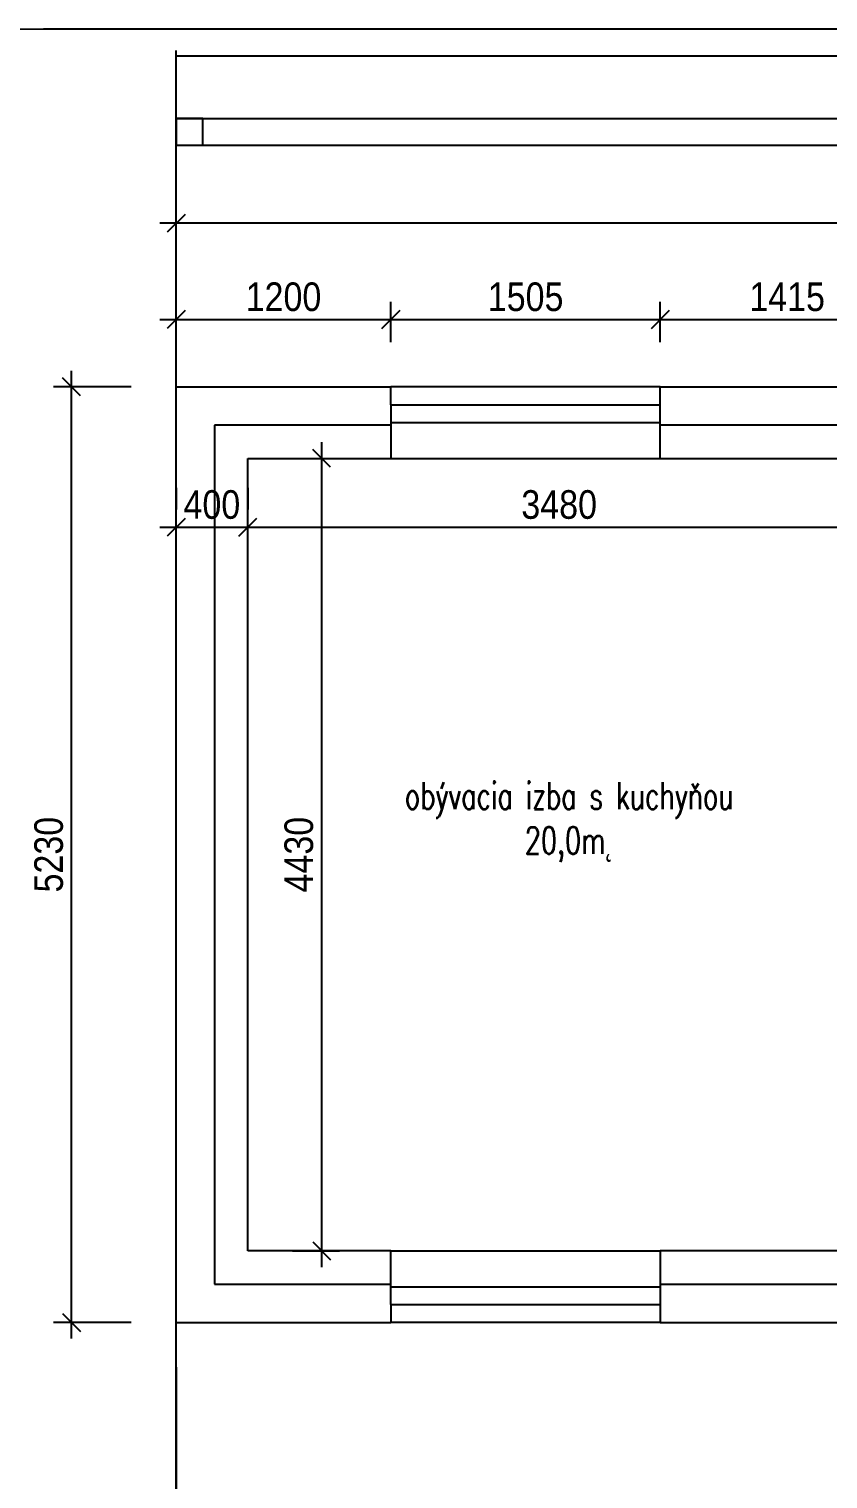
# Model space of a CAD drawing. Header units: millimetres. Extents: x 465413 to 965836, y 2516576 to 3795663.
# Drawn here: x 859411 to 863874, y 2790737 to 2798842 of the extents above; entities that cross this region are included whole.
import ezdxf
from ezdxf.lldxf.tags import DXFTag

# ---------------------------------------------------------------- set-up
doc = ezdxf.new("R2010")
doc.units = ezdxf.units.MM
for name, color, linetype in [('DIM_100', 64, 'Continuous'), ('MUR-POH', 64, 'Continuous'), ('MUR_POH', 64, 'Continuous'), ('MUR_REZ', 3, 'Continuous'), ('PLO_LIN', 6, 'Continuous'), ('SAN-POH', 151, 'Continuous')]:
    doc.layers.add(name, color=color, linetype=linetype)
doc.styles.add('ROMANS', font='arial.ttf', dxfattribs={"width": 0.85})
doc.styles.add('SIMPLEX', font='SIMPLEX.SHX', dxfattribs={"width": 0.7})
tags = doc.linetypes.add('DASHED', pattern=[0.75, 0.5, -0.25]).pattern_tags.tags
tags[6:7] = [DXFTag(74, 4), DXFTag(75, 0), DXFTag(340, '0'), DXFTag(46, 1.0), DXFTag(50, 0.0), DXFTag(44, 0.0), DXFTag(45, 0.0)]
tags[4:5] = [DXFTag(74, 4), DXFTag(75, 0), DXFTag(340, '0'), DXFTag(46, 1.0), DXFTag(50, 0.0), DXFTag(44, 0.0), DXFTag(45, 0.0)]
doc.dimstyles.new('PAJO1-studia', dxfattribs={"dimtxt": 160, "dimasz": 100, "dimexe": 100, "dimexo": 250, "dimgap": 45, "dimtad": 1, "dimdec": 0, "dimrnd": 5, "dimtxsty": 'ROMANS', "dimblk": 'OBLIQUE', "dimcen": 200, "dimdle": 90, "dimadec": 0, "dimazin": 0, "dimtfac": 1, "dimtdec": 0, "dimtmove": 1, "dimatfit": 3, "dimfxl": 1, "dimarcsym": 0})

# ---------------------------------------------------------------- blocks, each defined once
blk = doc.blocks.new('_OBLIQUE')
at = {"color": 0, "linetype": 'ByBlock'}
blk.add_line((-0.5, -0.5), (0.5, 0.5), dxfattribs=at)
blk = doc.blocks.new('*D448')
at = {"layer": 'Defpoints', "color": 0}
for p in [(860232.3, 2791611.8), (878704.8, 2789012.8), (860232.3, 2788091.8)]:
    blk.add_point(p, dxfattribs=at)
at = {"layer": 'PLO_LIN', "color": 0, "lineweight": -2}
for p, q in [((860232.3, 2791361.8), (860232.3, 2787991.8)), ((878704.8, 2788762.8), (878704.8, 2787991.8)), ((878794.8, 2788091.8), (860142.3, 2788091.8))]:
    blk.add_line(p, q, dxfattribs=at)
at = {"layer": 'PLO_LIN', "color": 0, "lineweight": -2, "xscale": 100, "yscale": 100, "zscale": 100, "rotation": 180}
blk.add_blockref('_OBLIQUE', (860232.3, 2788091.8), dxfattribs=at)
at = {"layer": 'PLO_LIN', "color": 0, "lineweight": -2, "xscale": 100, "yscale": 100, "zscale": 100}
blk.add_blockref('_OBLIQUE', (878704.8, 2788091.8), dxfattribs=at)
at = {"layer": 'PLO_LIN', "color": 0, "insert": (869468.6, 2788218.5), "char_height": 160, "attachment_point": 5, "style": 'ROMANS'}
blk.add_mtext('18470', dxfattribs=at)
blk = doc.blocks.new('*D449')
at = {"layer": 'Defpoints', "color": 0}
for p in [(861432.3, 2797217.8), (860232.3, 2796842.2), (861432.3, 2796842.2)]:
    blk.add_point(p, dxfattribs=at)
at = {"layer": 'PLO_LIN', "color": 0, "lineweight": -2}
for p, q in [((860232.3, 2797092.2), (860232.3, 2797317.8)), ((861432.3, 2797092.2), (861432.3, 2797317.8)), ((860142.3, 2797217.8), (861522.3, 2797217.8))]:
    blk.add_line(p, q, dxfattribs=at)
at = {"layer": 'PLO_LIN', "color": 0, "lineweight": -2, "xscale": 100, "yscale": 100, "zscale": 100, "rotation": 180}
blk.add_blockref('_OBLIQUE', (860232.3, 2797217.8), dxfattribs=at)
at = {"layer": 'PLO_LIN', "color": 0, "lineweight": -2, "xscale": 100, "yscale": 100, "zscale": 100}
blk.add_blockref('_OBLIQUE', (861432.3, 2797217.8), dxfattribs=at)
at = {"layer": 'PLO_LIN', "color": 0, "insert": (860832.3, 2797344.5), "char_height": 160, "attachment_point": 5, "style": 'ROMANS'}
blk.add_mtext('1200', dxfattribs=at)
blk = doc.blocks.new('*D450')
at = {"layer": 'Defpoints', "color": 0}
for p in [(862937.1, 2797217.8), (861432.3, 2796842.2), (862937.1, 2796842.2)]:
    blk.add_point(p, dxfattribs=at)
at = {"layer": 'PLO_LIN', "color": 0, "lineweight": -2}
for p, q in [((861432.3, 2797092.2), (861432.3, 2797317.8)), ((862937.1, 2797092.2), (862937.1, 2797317.8)), ((861342.3, 2797217.8), (863027.1, 2797217.8))]:
    blk.add_line(p, q, dxfattribs=at)
at = {"layer": 'PLO_LIN', "color": 0, "lineweight": -2, "xscale": 100, "yscale": 100, "zscale": 100, "rotation": 180}
blk.add_blockref('_OBLIQUE', (861432.3, 2797217.8), dxfattribs=at)
at = {"layer": 'PLO_LIN', "color": 0, "lineweight": -2, "xscale": 100, "yscale": 100, "zscale": 100}
blk.add_blockref('_OBLIQUE', (862937.1, 2797217.8), dxfattribs=at)
at = {"layer": 'PLO_LIN', "color": 0, "insert": (862184.7, 2797344.5), "char_height": 160, "attachment_point": 5, "style": 'ROMANS'}
blk.add_mtext('1505', dxfattribs=at)
blk = doc.blocks.new('*D451')
at = {"layer": 'Defpoints', "color": 0}
for p in [(864353.5, 2797217.8), (862937.1, 2796842.2), (864353.5, 2796842.2)]:
    blk.add_point(p, dxfattribs=at)
at = {"layer": 'PLO_LIN', "color": 0, "lineweight": -2}
for p, q in [((862937.1, 2797092.2), (862937.1, 2797317.8)), ((864353.5, 2797092.2), (864353.5, 2797317.8)), ((862847.1, 2797217.8), (864443.5, 2797217.8))]:
    blk.add_line(p, q, dxfattribs=at)
at = {"layer": 'PLO_LIN', "color": 0, "lineweight": -2, "xscale": 100, "yscale": 100, "zscale": 100, "rotation": 180}
blk.add_blockref('_OBLIQUE', (862937.1, 2797217.8), dxfattribs=at)
at = {"layer": 'PLO_LIN', "color": 0, "lineweight": -2, "xscale": 100, "yscale": 100, "zscale": 100}
blk.add_blockref('_OBLIQUE', (864353.5, 2797217.8), dxfattribs=at)
at = {"layer": 'PLO_LIN', "color": 0, "insert": (863645.3, 2797344.5), "char_height": 160, "attachment_point": 5, "style": 'ROMANS'}
blk.add_mtext('1415', dxfattribs=at)
blk = doc.blocks.new('*D468')
at = {"layer": 'Defpoints', "color": 0}
for p in [(860232.3, 2797756), (860232.3, 2796842.2), (884654.8, 2796842.2)]:
    blk.add_point(p, dxfattribs=at)
at = {"layer": 'PLO_LIN', "color": 0, "lineweight": -2}
for p, q in [((860232.3, 2797092.2), (860232.3, 2797856)), ((884654.8, 2797092.2), (884654.8, 2797856)), ((884744.8, 2797756), (860142.3, 2797756))]:
    blk.add_line(p, q, dxfattribs=at)
at = {"layer": 'PLO_LIN', "color": 0, "lineweight": -2, "xscale": 100, "yscale": 100, "zscale": 100, "rotation": 180}
blk.add_blockref('_OBLIQUE', (860232.3, 2797756), dxfattribs=at)
at = {"layer": 'PLO_LIN', "color": 0, "lineweight": -2, "xscale": 100, "yscale": 100, "zscale": 100}
blk.add_blockref('_OBLIQUE', (884654.8, 2797756), dxfattribs=at)
at = {"layer": 'PLO_LIN', "color": 0, "insert": (872443.6, 2797882.7), "char_height": 160, "attachment_point": 5, "style": 'ROMANS'}
blk.add_mtext('24420', dxfattribs=at)
blk = doc.blocks.new('*D469')
at = {"layer": 'Defpoints', "color": 0}
for p in [(859648.2, 2796842.2), (860232.3, 2796842.2), (860232.3, 2791611.8)]:
    blk.add_point(p, dxfattribs=at)
at = {"layer": 'PLO_LIN', "color": 0, "lineweight": -2}
for p, q in [((859648.2, 2791521.8), (859648.2, 2796932.2)), ((859982.3, 2796842.2), (859548.2, 2796842.2)), ((859982.3, 2791611.8), (859548.2, 2791611.8))]:
    blk.add_line(p, q, dxfattribs=at)
at = {"layer": 'PLO_LIN', "color": 0, "lineweight": -2, "xscale": 100, "yscale": 100, "zscale": 100}
for p, rotation in [((859648.2, 2796842.2), 90), ((859648.2, 2791611.8), 270)]:
    blk.add_blockref('_OBLIQUE', p, dxfattribs=dict(at, rotation=rotation))
at = {"layer": 'PLO_LIN', "color": 0, "insert": (859521.5, 2794227), "char_height": 160, "attachment_point": 5, "rotation": 90, "style": 'ROMANS'}
blk.add_mtext('5230', dxfattribs=at)
blk = doc.blocks.new('*D497')
at = {"layer": 'Defpoints', "color": 0}
for p in [(860632.3, 2796056.4), (860632.3, 2796027.7), (864111.7, 2796027.7)]:
    blk.add_point(p, dxfattribs=at)
at = {"layer": 'PLO_LIN', "color": 0, "lineweight": -2}
for p, q in [((860632.3, 2796277.7), (860632.3, 2796156.4)), ((864111.7, 2796277.7), (864111.7, 2796156.4)), ((864201.7, 2796056.4), (860542.3, 2796056.4))]:
    blk.add_line(p, q, dxfattribs=at)
at = {"layer": 'PLO_LIN', "color": 0, "lineweight": -2, "xscale": 100, "yscale": 100, "zscale": 100, "rotation": 180}
blk.add_blockref('_OBLIQUE', (860632.3, 2796056.4), dxfattribs=at)
at = {"layer": 'PLO_LIN', "color": 0, "lineweight": -2, "xscale": 100, "yscale": 100, "zscale": 100}
blk.add_blockref('_OBLIQUE', (864111.7, 2796056.4), dxfattribs=at)
at = {"layer": 'PLO_LIN', "color": 0, "insert": (862372, 2796183.1), "char_height": 160, "attachment_point": 5, "style": 'ROMANS'}
blk.add_mtext('3480', dxfattribs=at)
blk = doc.blocks.new('*D498')
at = {"layer": 'Defpoints', "color": 0}
for p in [(860232.3, 2796056.4), (860232.3, 2796027.7), (860632.3, 2796027.7)]:
    blk.add_point(p, dxfattribs=at)
at = {"layer": 'PLO_LIN', "color": 0, "lineweight": -2}
for p, q in [((860232.3, 2796277.7), (860232.3, 2796156.4)), ((860632.3, 2796277.7), (860632.3, 2796156.4)), ((860722.3, 2796056.4), (860142.3, 2796056.4))]:
    blk.add_line(p, q, dxfattribs=at)
at = {"layer": 'PLO_LIN', "color": 0, "lineweight": -2, "xscale": 100, "yscale": 100, "zscale": 100, "rotation": 180}
blk.add_blockref('_OBLIQUE', (860232.3, 2796056.4), dxfattribs=at)
at = {"layer": 'PLO_LIN', "color": 0, "lineweight": -2, "xscale": 100, "yscale": 100, "zscale": 100}
blk.add_blockref('_OBLIQUE', (860632.3, 2796056.4), dxfattribs=at)
at = {"layer": 'PLO_LIN', "color": 0, "insert": (860432.3, 2796183.1), "char_height": 160, "attachment_point": 5, "style": 'ROMANS'}
blk.add_mtext('400', dxfattribs=at)
blk = doc.blocks.new('*D512')
at = {"layer": 'Defpoints', "color": 0}
for p in [(860632.3, 2796442.2), (860632.3, 2792011.8), (861045.3, 2792011.8)]:
    blk.add_point(p, dxfattribs=at)
at = {"layer": 'PLO_LIN', "color": 0, "lineweight": -2}
for p, q in [((861045.3, 2796532.2), (861045.3, 2791921.8)), ((860882.3, 2796442.2), (861145.3, 2796442.2)), ((860882.3, 2792011.8), (861145.3, 2792011.8))]:
    blk.add_line(p, q, dxfattribs=at)
at = {"layer": 'PLO_LIN', "color": 0, "lineweight": -2, "xscale": 100, "yscale": 100, "zscale": 100}
for p, rotation in [((861045.3, 2796442.2), 90), ((861045.3, 2792011.8), 270)]:
    blk.add_blockref('_OBLIQUE', p, dxfattribs=dict(at, rotation=rotation))
at = {"layer": 'PLO_LIN', "color": 0, "insert": (860918.6, 2794227), "char_height": 160, "attachment_point": 5, "rotation": 90, "style": 'ROMANS'}
blk.add_mtext('4430', dxfattribs=at)

msp = doc.modelspace()

# ---------------------------------------------------------------- linework, layer by layer
at = {"layer": 'MUR-POH', "color": 252}
for points in [[(860232.3, 2796842.2), (860232.3, 2798342.2), (866549.6, 2798342.2)], [(860232.3, 2796842.2), (860232.3, 2798342.2), (866549.6, 2798342.2)], [(860232.3, 2798192.2), (866549.6, 2798192.2)], [(860232.3, 2798192.2), (866549.6, 2798192.2)]]:
    msp.add_lwpolyline(points, dxfattribs=at)
at = {"layer": 'MUR_POH'}
for p, q in [((861432.3, 2796627.2), (860447.3, 2796627.2)), ((860447.3, 2796627.2), (860447.3, 2791826.8)), ((864303.5, 2796627.2), (862937.1, 2796627.2)), ((860447.3, 2791826.8), (861432.3, 2791826.8)), ((862937.1, 2791826.8), (864961.7, 2791826.8)), ((860232.3, 2791611.8), (861432.3, 2791611.8))]:
    msp.add_line(p, q, dxfattribs=at)
at = {"layer": 'MUR_POH', "flags": 128}
for points in [[(860232.3, 2786367.6), (860232.3, 2798722.5)], [(860232.3, 2791611.8), (860232.3, 2796842.2)], [(862937.1, 2796842.2), (861432.3, 2796842.2)], [(861432.3, 2796442.2), (862937.1, 2796442.2)], [(861432.3, 2792011.8), (862937.1, 2792011.8)], [(860232.3, 2791611.8), (860232.3, 2791711.8)], [(860232.3, 2791611.8), (860232.3, 2791611.8)], [(862937.1, 2791611.8), (861432.3, 2791611.8)]]:
    msp.add_lwpolyline(points, dxfattribs=at)
at = {"layer": 'MUR_POH', "color": 8, "linetype": 'DASHED', "ltscale": 250, "flags": 128}
msp.add_lwpolyline([(860232.3, 2798342.2), (860232.3, 2798192.2), (860382.3, 2798192.2), (860382.3, 2798342.2)], close=True, dxfattribs=at)
msp.add_lwpolyline([(860232.3, 2798342.2), (860232.3, 2798192.2), (860382.3, 2798192.2), (860382.3, 2798342.2)], close=True, dxfattribs=at)
at = {"layer": 'MUR_REZ'}
for p, q in [((860632.3, 2796442.2), (861432.3, 2796442.2)), ((860632.3, 2792011.8), (860632.3, 2796442.2)), ((862937.1, 2796442.2), (864303.5, 2796442.2)), ((861432.3, 2792011.8), (860632.3, 2792011.8)), ((864961.7, 2792011.8), (862937.1, 2792011.8)), ((862937.1, 2791611.8), (864961.7, 2791611.8))]:
    msp.add_line(p, q, dxfattribs=at)
at = {"layer": 'MUR_REZ', "flags": 128}
for points in [[(894508.2, 2786834.3), (861053.7, 2786367.9), (842089.5, 2786361), (841965.4, 2798682.4), (859491.4, 2798842.2), (894148.2, 2798842.2), (894508.2, 2786834.3)], [(860232.3, 2788611.8), (860232.3, 2796842.2), (861432.3, 2796842.2)], [(861432.3, 2796742.2), (861432.3, 2796842.2)], [(862937.1, 2796742.2), (862937.1, 2796842.2)], [(862937.1, 2796842.2), (864353.5, 2796842.2)], [(861432.3, 2796742.2), (861432.3, 2796442.2)], [(862937.1, 2796442.2), (862937.1, 2796742.2)], [(861432.3, 2791711.8), (861432.3, 2792011.8)], [(862937.1, 2792011.8), (862937.1, 2791711.8)], [(861432.3, 2791711.8), (861432.3, 2791611.8)], [(862937.1, 2791711.8), (862937.1, 2791611.8)]]:
    msp.add_lwpolyline(points, dxfattribs=at)
at = {"layer": 'MUR_REZ'}
msp.add_lwpolyline([(860232.3, 2798692.2), (887911.6, 2798692.2)], dxfattribs=at)
at = {"layer": 'SAN-POH'}
for points in [[(861432.3, 2796742.2), (862937.1, 2796742.2)], [(861432.3, 2796642.2), (862937.1, 2796642.2)], [(861432.3, 2791811.8), (862937.1, 2791811.8)], [(861432.3, 2791711.8), (862937.1, 2791711.8)]]:
    msp.add_lwpolyline(points, dxfattribs=at)

# ---------------------------------------------------------------- texts
at = {"layer": 'DIM_100', "color": 1, "insert": (862428.1, 2794533.6), "char_height": 150, "attachment_point": 5, "style": 'SIMPLEX'}
msp.add_mtext('\\Pobývacia izba s kuchyňou\\P20,0m˛}', dxfattribs=at)

# ---------------------------------------------------------------- dimensions: what is measured, and where the dimension line sits
at = {"layer": 'PLO_LIN', "color": 252}
for base, p1, p2, picture, middle in [((860232.3223, 2797756.0008), (884654.8163, 2796842.1703), (860232.3223, 2796842.1703), '*D468', (872443.5693, 2797882.6808)), ((861432.3, 2797217.8), (860232.3, 2796842.2), (861432.3, 2796842.2), '*D449', (860832.3, 2797344.5)), ((862937.1, 2797217.8), (861432.3, 2796842.2), (862937.1, 2796842.2), '*D450', (862184.7, 2797344.5)), ((864353.5, 2797217.8), (862937.1, 2796842.2), (864353.5, 2796842.2), '*D451', (863645.3, 2797344.5)), ((860232.3, 2796056.4), (860632.3, 2796027.7), (860232.3, 2796027.7), '*D498', (860432.3, 2796183.1)), ((860632.3, 2796056.4), (864111.7, 2796027.7), (860632.3, 2796027.7), '*D497', (862372, 2796183.1)), ((860232.3223, 2788091.7738), (878704.8187, 2789012.832), (860232.3223, 2791611.8151), '*D448', (869468.5705, 2788218.4538))]:
    dim = msp.add_linear_dim(base=base, p1=p1, p2=p2, dimstyle='PAJO1-studia', dxfattribs=at)
    dim.commit()
    dim.dimension.update_dxf_attribs({"geometry": picture, "text_midpoint": middle})
for base, p1, p2, picture, middle in [((859648.2, 2796842.2), (860232.3, 2791611.8), (860232.3, 2796842.2), '*D469', (859521.5, 2794227)), ((861045.3, 2792011.8), (860632.3, 2796442.2), (860632.3, 2792011.8), '*D512', (860918.6, 2794227))]:
    dim = msp.add_linear_dim(base=base, p1=p1, p2=p2, angle=90, dimstyle='PAJO1-studia', dxfattribs=at)
    dim.commit()
    dim.dimension.update_dxf_attribs({"geometry": picture, "text_midpoint": middle})

doc.saveas('drawing.dxf')
